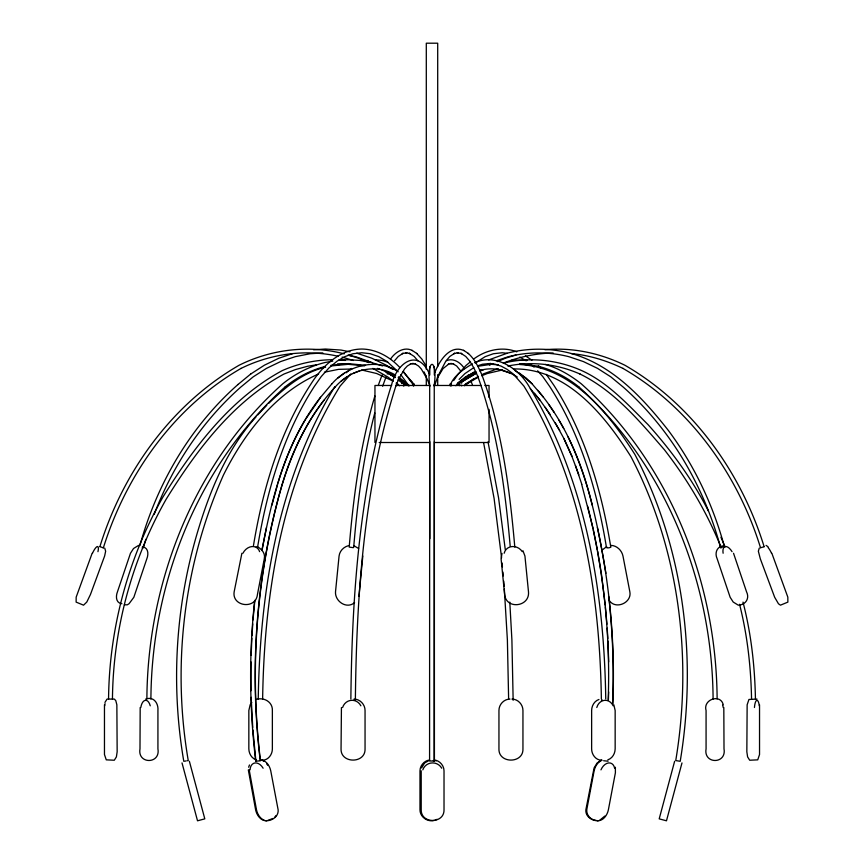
<?xml version="1.0" encoding="UTF-8"?>
<svg xmlns="http://www.w3.org/2000/svg" width="864" height="864" viewBox="0 0 864 864"><rect width="100%" height="100%" fill="white"/><g stroke="black" fill="none" stroke-linecap="round" stroke-linejoin="round"><path stroke-width="1.3" d="M434.419 760.968L434.354 441.677M434.074 761.076L429.581 760.968L429.689 385.268C426.114 357.426 437.962 357.383 434.257 385.268L434.149 760.968M350.86 698.976C352.08 593.363 359.456 486.119 391.543 384.869M355.363 700.337C356.53 594.54 363.82 487.112 395.96 385.679M603.644 760.752L608.094 761.206M258.25 698.954C259.859 591.365 278.057 479.952 334.768 386.791M262.634 699.041C264.233 591.084 282.668 479.239 340.124 386.057L350.892 373.874M250.981 661.867L250.927 690.746M251.165 655.312L251.845 638.269M146.88 698.922C147.604 581.612 194.346 462.823 282.614 383.918L282.787 383.767C295.132 373.81 309.485 366.39 324.896 362.534L332.802 361.098M150.908 699.073C151.6 582.725 197.921 464.886 285.455 386.629L285.282 386.78C296.946 377.417 310.403 370.246 324.94 366.541M608.202 699.775C610.502 634.727 603.612 569.344 587.671 506.228M608.396 699.775L608.688 691.956M612.587 703.858C614.142 668.056 612.63 632.156 608.764 596.549M612.781 703.858C615.352 644.738 609.876 585.371 597.391 527.558M108.562 698.911C109.231 628.484 128.034 558.425 162.853 497.189C193.266 447.995 230.418 398.574 282.215 370.634L282.344 370.57C298.123 363.593 315.252 359.867 332.521 359.726M112.45 699.084C113.108 629.262 131.738 559.796 166.255 499.079C196.279 450.544 232.891 401.728 283.964 374.047L295.542 369.544L307.649 366.25L316.31 364.846M721.019 547.852L722.812 546.826M252.007 635.656L252.742 623.884M140.184 707.54L139.99 748.829C137.236 764.359 160.682 764.359 157.928 748.829L157.928 710.5C158.609 703.49 153.706 696.049 145.703 699.084M353.333 547.679L349.196 547.096C353.452 496.141 360.32 445.09 374.89 395.95M353.689 547.409C357.426 502.178 363.355 456.959 374.76 412.981M254.675 600.448C248.886 653.843 249.361 707.875 255.722 761.206L260.161 760.806M252.99 619.963L254.858 600.448M610.762 547.096C610.103 547.906 605.729 548.381 606.938 547.096M104.468 704.786L104.468 754.531L106.261 759.845L114.307 760.234L116.392 756.896L117.158 751.777L116.856 704.786L115.776 700.618L114.307 699.084L107.028 699.084L104.944 702.432M341.431 707.54L341.053 748.829C340.448 763.83 365.656 763.83 365.051 748.829L365.051 710.5C365.105 704.538 360.072 699.073 354.024 699.084M434.225 367.146L434.3 366.563L434.344 375.041M513.389 368.95C567.065 367.999 604.843 415.487 630.979 456.721C679.331 549.094 692.82 658.184 675.745 760.547L680.206 761.303C697.432 657.904 683.791 547.733 634.889 454.453C608.839 413.381 572.162 367.308 519.599 364.511M253.454 545.627C262.753 489.456 279.18 433.328 310.23 385.117L310.435 384.815C321.559 366.833 339.26 349.272 361.811 349.034C376.488 349.186 390.074 356.994 399.859 367.535M257.526 547.56C266.76 491.238 283.079 434.927 314.215 386.597L321.224 376.574L328.957 367.945L337.122 361.13L344.79 356.659L352.998 353.743L361.811 352.75L370.127 353.689L378.842 356.659L386.899 361.411L398.185 371.779M450.479 385.106L450.49 385.852M404.114 384.545L403.51 385.852M413.51 385.852L413.521 385.106M262.062 550.292C271.955 496.53 286.168 441.094 320.533 397.267M261.878 550.292L266.447 527.558M358.938 596.365L362.826 555.984M476.572 373.021L458.849 383.702L459.648 385.69M674.633 761.26L659.2 818.856L666.479 820.8L681.988 762.912M271.922 505.148L277.603 484.412M139.925 545.519C156.708 484.175 190.058 426.848 237.902 384.577L238.075 384.426M142.204 547.776L143.348 547.765L145.854 539.287M277.96 483.116C284.45 461.128 293.382 439.819 305.1 420.098M241.888 553.284L234.155 591.829C231.714 606.604 255.852 609.822 257.429 594.518L264.298 558.738C265.583 553.543 261.835 549.223 257.612 546.815M502.027 553.414L501.077 558.738L504.63 594.518C506.153 609.919 529.945 606.863 528.487 591.829L524.934 556.038L522.925 550.714M99.878 546.674C122.774 472.468 171.418 404.222 239.274 365.148L239.404 365.094C271.577 349.132 309.409 344.714 344.218 353.873M103.151 547.83L103.367 547.852C126.155 474.574 174.01 407.041 241.088 368.388L240.97 368.442C270.842 353.657 305.651 348.959 338.245 356.27M434.138 385.69L434.117 384.458M434.344 386.251L438.08 375.862L445.835 361.13L449.798 356.476L454.756 353.203L453.784 353.678L458.341 352.685L457.207 352.685L461.776 353.689L460.804 353.203L465.772 356.476L469.746 361.13L473.688 367.6L477.576 375.872C497.524 430.402 505.094 488.538 510.192 546.091M378.238 385.474L382.039 375.052M382.644 386.24L386.003 377.017M248.627 767.243L249.48 764.964M154.246 514.285C172.552 465.912 201.906 421.481 240.721 387.137L253.238 376.823L266.436 368.388L280.573 361.584L295.283 356.659L310.079 353.743L322.812 352.912M92.146 553.284L76.172 597.154L76.129 602.111L83.549 605.178L86.789 602.057L90.45 594.518L104.641 555.984L105.646 551.2L104.717 548.089M391.694 384.491C396.684 363.226 417.636 347.555 429.397 373.831M395.809 386.057L398.66 379.058L404.525 369.004L407.344 365.99L410.659 363.992L410.13 364.187L413.489 363.517L412.344 363.517L415.692 364.187L415.174 363.992L418.489 365.99L421.308 369.004L427.172 379.058L430.034 386.089M421.6 767.956L424.548 763.009L429.667 760.158M434.862 372.492C439.096 361.433 449.852 344.077 463.99 350.59M387.277 374.09L388.292 371.93M763.949 546.826L760.72 547.679M413.942 385.69L413.932 384.124L403.25 371.941M437.432 377.892L443.016 368.626L448.826 363.992L448.308 364.187L451.656 363.517L450.511 363.517L453.87 364.187L453.341 363.992L456.656 365.99L461.052 371.38M403.207 385.69L405.032 383.648L404.352 385.69M472.478 363.852C463.957 368.723 453.06 376.391 450.058 385.69M305.802 418.964L320.587 397.267L332.014 383.702M413.154 385.69L413.726 384.124L412.69 383.648M251.737 702.432L250.171 704.786L248.843 710.5L248.843 748.829C248.875 753.516 251.575 758.322 256.165 759.845M401.922 383.519L402.872 382.136L398.606 379.22M402.235 383.065L402.872 382.136M453.611 380.614L458.006 374.35L465.901 365.58L470.524 361.735M335.264 386.845C309.798 414.698 292.993 448.081 282.182 484.348C256.111 573.685 249.156 668.336 260.237 760.666M324.011 400.151C300.208 430.898 285.541 468.04 276.329 506.228C255.452 588.676 250.279 674.957 260.291 759.38M604.822 816.048L599.519 820.422M274.666 817.376L276.005 815.627M390.593 359.014C395.129 352.199 404.287 346.183 412.441 350.59M394.567 360.763L398.228 356.476L403.196 353.203L402.224 353.689L406.793 352.685L405.659 352.685L410.216 353.678L409.244 353.203L414.202 356.476L417.841 360.763M256.003 416.923C227.912 448.2 211.14 487.588 198.968 527.364C175.716 602.748 170.467 683.543 183.794 761.303L186.03 760.968M257.753 414.936L266.771 405.292M346.194 372.784L351.356 368.464M459.108 379.404L464.94 373.594L473.796 367.643M332.046 383.702C347.49 365.731 375.365 358.02 396.468 370.559M335.308 386.845C350.482 369.63 375.516 362.794 395.669 375.235M457.769 383.065L465.556 376.823L475.956 371.704M268.65 403.423C284.839 387.666 303.026 372.276 325.62 367.178M250.603 374.101L264.481 365.148L278.942 358.193L292.734 353.581M475.416 362.837L485.158 356.659L493.366 353.743L502.189 352.75L507.233 353.322M237.902 384.577L250.798 373.939M455.792 385.722L466.571 376.823L474.174 371.963M450.068 384.124L451.31 383.648M474.228 358.646C486.248 349.888 502.729 346.118 516.812 351.853M602.878 549.515L606.388 546.815M337.932 378.022L344.552 373.064M340.978 381.37L346.691 377.028M471.031 376.186L476.237 372.686M464.389 385.722L474.066 378.572M457.121 383.735L462.424 379.836L475.967 372.524M354.575 602.618C346.702 609.498 334.822 601.322 335.513 591.829L339.066 556.038C339.638 551.113 343.516 547.009 348.257 545.746M461.171 382.19L461.765 383.065L461.128 382.136L476.485 373M464.702 385.16L478.386 377.093M465.34 384.037L478.451 376.369M759.283 548.089L758.354 551.2L760.288 558.738L774.673 597.283L778.453 603.752L780.451 605.178L787.871 602.111L787.828 597.154L771.854 553.284M479.509 370.807L481.691 369.544M601.258 760.158L597.1 763.009L594.076 767.956L586.246 807.829C583.978 815.432 591.149 820.984 598.234 820.8M602.122 760.158C597.737 761.908 595.08 766.346 594.13 770.807L587.11 807.829C585.382 814.05 589.885 819.817 596.214 820.422M488.635 359.932L507.568 353.095C527.904 347.9 549.385 347.9 569.722 353.095L570.002 353.16C611.798 364.338 642.503 397.57 668.336 430.423C694.256 465.145 713.059 504.965 724.432 546.728M487.987 364.414L490.342 363.28M598.957 699.473C594.356 701.006 591.656 705.812 591.635 710.5L591.635 748.829C591.559 754.358 595.652 760.147 601.506 760.234M607.835 759.845C612.425 758.322 615.125 753.516 615.157 748.829L615.157 710.5L613.829 704.786M481.183 370.634L483.721 369.63M482.933 374.047L498.15 368.55M458.849 383.702L459.67 384.124M412.484 383.864L413.932 384.124M724.043 545.746C716.839 546.167 714.463 552.982 717.152 558.738L730.156 597.283L733.223 602.057L738.299 605.178C745.762 604.919 749.812 598.342 746.55 591.829L733.536 553.284M489.445 365.094L492.912 363.604M497.513 361.616L505.58 358.139L515.905 355.039M504.349 362.686C519.88 356.702 536.447 353.344 553.1 352.976M474.628 362.718C494.932 353.462 517.039 367.308 527.872 384.491C585.598 478.116 604.141 590.49 605.75 698.954M318.622 373.961C275.065 392.904 244.123 433.523 223.42 475.103C183.913 564.041 171.763 664.686 188.255 760.547L187.142 760.752M481.745 375.754L487.35 373.507L502.589 369.932M428.436 760.158C423.673 761.4 420.012 765.839 419.98 770.807L419.98 809.784C419.904 816.955 427.561 822.334 434.333 820.422M435.251 820.055L437.087 819.32M353.02 373.432L359.608 370.84M267.786 820.422L272.927 818.478M446.537 360.677C453.546 357.642 460.879 362.75 464.411 368.658M496.314 360.763L508.28 356.724C528.152 351.648 549.137 351.648 568.998 356.724L583.427 361.584L597.564 368.388L610.762 376.823L623.279 387.137C670.993 429.289 704.084 486.562 720.652 547.765M364.673 361.508L367.978 360.482M477.76 365.785L482.382 364.252L488.851 363.582L495.32 364.252L501.217 366.185L507.038 369.295L513.108 373.874L523.876 386.057C581.332 479.239 599.767 591.084 601.366 699.041M324.389 372.211L338.558 369.349L351.81 369.025M503.366 363.15C529.34 356.767 557.269 359.705 581.656 370.57L581.785 370.634C608.083 382.558 627.804 404.536 647.935 424.516C671.522 450.792 692.518 479.585 708.469 511.153M477.824 366.304L491.27 364.306L498.431 364.856M480.384 370.321C492.372 366.887 505.796 369.522 517.309 377.028M138.596 545.389L133.531 548.51L130.464 553.284L117.45 591.829C115.668 596.257 115.754 603.072 121.91 603.731M103.367 547.852L99.965 546.653M265.766 820.8C272.851 820.984 280.022 815.432 277.754 807.829L270.745 770.807C269.687 765.763 266.166 760.234 260.582 759.78M330.793 365.364L348.16 363.582L365.526 365.364M597.37 820.8C603.364 820.951 607.316 815.087 608.386 809.784L615.406 772.751L615.373 767.243M331.819 365.882L348.203 364.306L364.576 365.882M507.859 366.044C532.04 361.033 557.636 364.057 580.165 374.112L580.036 374.047C614.434 390.83 639.706 421.308 664.34 449.68C687.452 479.466 706.903 512.147 720.976 547.15M256.165 699.473C263.758 696.881 272.819 701.957 272.365 710.5L272.365 748.829C272.441 754.358 268.348 760.147 262.494 760.234M509.976 699.084C503.928 699.073 498.895 704.538 498.949 710.5L498.949 748.829C498.344 763.83 523.552 763.83 522.947 748.829L522.947 710.5C523.001 704.538 517.968 699.073 511.92 699.084M313.632 349.801L325.361 349.034L340.999 350.05L350.006 351.832M339.174 360.266L348.16 359.726L359.705 360.418L371.423 362.534L382.601 365.926M511.996 359.953L527.386 360.418M544.957 349.736C572.281 347.188 600.016 353.106 624.596 365.094L624.726 365.148C692.582 404.222 741.226 472.468 764.122 546.674M602.348 700.272L601.43 700.337L602.618 700.402M391.662 385.474L374.954 385.474L374.954 442.508M395.604 385.474L429.538 385.474M434.462 385.474L481.399 385.474M484.823 385.474L489.046 385.474L489.046 397.408M379.177 442.508L429.311 442.508M434.689 442.508L489.046 442.508L489.046 409.352M756.972 699.084L748.937 699.473L747.144 704.786L746.842 751.777L747.608 756.896L749.693 760.234L757.739 759.845L759.532 754.531L759.532 704.786M353.776 700.24L354.769 700.272M338.958 360.072L345.395 360.418M337.511 363.852L345.017 364.252M571.45 353.592C589.399 355.244 606.82 360.666 623.03 368.442L622.912 368.388C689.926 407.052 737.932 474.509 760.547 547.83M519.577 363.809L537.851 366.185C552.809 369.922 566.741 377.114 578.718 386.78L578.545 386.629C666.079 464.886 712.4 582.725 713.092 699.073M375.149 359.726L382.331 360.482L387.817 362.189M611.053 545.389C616.907 545.584 621.81 550.444 622.976 556.038L629.845 591.829C632.102 602.996 614.866 610.34 608.915 599.854M433.274 760.601L434.106 760.752M361.411 369.932L376.65 373.507L393.066 381.067M266.63 820.8C260.636 820.951 256.684 815.087 255.614 809.784L248.324 769.9M349.434 355.482L355.72 356.724L372.481 362.718M501.023 370.062L510.97 373.432M256.154 546.826L257.515 547.409M124.351 604.811L127.3 604.811L129.038 603.752L133.844 597.283L146.848 558.738C148.63 554.299 148.543 547.484 142.387 546.826M348.095 355.039L358.42 358.139L368.788 362.61M342.09 357.102L353.441 360.504M545.314 364.424C558.49 368.215 570.488 375.332 581.213 383.767L581.386 383.918C669.654 462.823 716.396 581.612 717.12 698.922M377.406 368.377L379.825 369.112M356.724 353.16L371.758 358.193L386.197 365.148L392.515 369.209M388.508 367.027L394.254 369.295M435.564 760.158C440.327 761.4 443.988 765.839 444.02 770.807L444.02 809.784C444.366 823.997 420.865 823.997 421.211 809.784L421.211 770.807M434.333 760.158L436.169 760.892M766.076 545.389L768.085 546.815M353.959 545.746L358.625 548.51M381.024 369.479L394.88 375.98M451.516 383.864L450.392 383.864L450.576 385.268M261.878 760.158L264.028 761.26M264.481 820.422C260.086 818.672 257.429 814.234 256.478 809.784L249.199 769.9M386.273 372.427L394.351 376.596M387.061 365.99L391.241 368.194M387.515 373L395.345 377.168M515.02 370.559L526.1 378.022L531.986 383.702M398.228 377.914L409.007 385.29M385.582 371.434L394.988 377.676M372.859 368.388L387.785 376.974L393.152 380.959M525.42 355.86L531.954 360.191M519.815 357.091L526.176 360.796M519.448 373.064L531.954 383.702L543.467 397.267M468.158 353.344C474.746 359.078 478.494 367.211 481.961 375.052C502.135 430.164 509.684 488.938 514.804 547.096M416.588 353.344L421.816 359.014L426.103 365.936M398.671 379.436L405.151 383.702M463.547 350.298L468.601 353.624M411.988 350.298L417.031 353.635M396.198 383.044L398.261 384.448M398.023 379.922L403.067 383.648M396.382 383.346L399.611 385.722M398.52 376.823L408.974 385.614M398.39 377.611L408.208 385.722M530.96 364.543L534.028 367.092M409.428 379.771L412.15 382.385M403.369 371.423L413.316 384.793M400.766 374.652L409.028 385.895M538.412 365.58L541.037 368.507M537.624 370.818L542.776 376.574L549.785 386.597C580.921 434.927 597.24 491.238 606.474 547.56M530.323 388.692L539.989 400.151L550.4 414.817M461.074 385.106L461.668 385.862M537.797 390.312C565.618 423.047 582.282 463.72 592.24 505.148M534.406 393.314L539.935 400.151M266.609 763.776L267.743 765.288M546.275 374.35L553.77 385.117C585.068 433.717 601.495 490.331 610.772 546.944M548.813 404.546L553.975 412.171M545.238 407.322L559.732 430.488M558.9 420.098L563.717 428.533M555.174 422.615L564.095 438.869L572.022 456.386M451.526 385.862L451.213 385.106M468.18 375.008L469.411 377.374M568.123 437.033C588.859 479.682 598.158 526.846 605.923 573.307M563.998 438.858L571.903 456.386L578.837 474.833M424.073 371.92L425.92 375.862M720.932 537.246L725.123 546.912M470.858 380.938L472.306 384.491M723.244 704.786C720.641 693.436 702.799 699.343 706.072 710.5L706.072 748.829C703.318 764.359 726.764 764.359 724.01 748.829L723.816 707.54M575.446 465.502L581.818 484.348M581.666 484.337L593.114 528.498M742.997 602.089C751.183 633.679 754.823 666.328 755.438 698.911M739.552 604.282C747.403 635.245 750.956 667.181 751.55 699.084M189.367 761.26L204.8 818.856L197.521 820.8L182.012 762.912M488.03 441.871L498.571 497.88L505.278 549.612M483.57 442.519L494.089 498.388L501.574 557.809M593.363 529.751L597.402 549.839M597.65 551.092L601.43 573.955L605.189 604.811M429.818 367.146L429.743 366.563L429.775 375.041M255.906 761.206L252.914 730.026M605.437 607.392L606.928 624.218M502.06 562.982L502.427 566.87M502.913 572.044L503.269 575.932M509.792 602.078L511.898 639.846L513.151 700.294M503.755 581.116L504.144 586.418M504.328 589.064L507.384 639.997L508.626 699.019M252.731 727.412L251.165 697.302M607.176 628.117L607.824 638.507M607.986 641.11L608.677 661.954M429.786 441.677L429.84 538.693M437.702 366.606L437.702 43.2L426.298 43.2L426.298 369.295M437.702 374.684L437.702 385.474M426.298 376.034L426.298 385.474M600.966 769.856A10.271 7.009 -69.2 0 1 608.558 762.944A10.271 7.009 -69.2 0 1 614.639 768.226M596.797 707.497A10.271 8.888 -90 0 1 604.487 700.337A10.271 8.888 -90 0 1 613.159 705.812M723.114 553.241A10.271 4.795 66.1 0 1 725.339 546.556A10.271 4.795 66.1 0 1 732.046 551.664M250.063 769.856A10.271 7.009 69.2 0 1 255.031 762.944A10.271 7.009 69.2 0 1 263.11 768.226M140.8 707.497A10.271 5.13 -90 0 1 145.238 700.337A10.271 5.13 -90 0 1 150.25 705.812M242.957 553.241A10.271 8.305 -52.5 0 1 251.932 546.556A10.271 8.305 -52.5 0 1 259.621 551.664M722.639 705.067A10.271 5.13 -90 0 1 723.2 707.497M104.674 705.812A10.271 2.657 -90 0 1 105.073 703.62M92.48 553.241A10.271 2.484 -68.3 0 1 97.254 546.556A10.271 2.484 -68.3 0 1 97.956 551.664M504.176 553.241A10.271 9.256 34 0 1 512.093 546.556A10.271 9.256 34 0 1 522.277 551.664M422.82 769.856A10.271 9.914 0 0 1 441.72 768.226M342.619 707.497A10.271 9.914 -90 0 1 360.871 705.812M754.434 707.497A10.271 2.657 -90 0 1 756.734 700.337A10.271 2.657 -90 0 1 759.326 705.812M768.128 547.614A10.271 2.484 68.3 0 1 771.52 553.241"/></g></svg>
